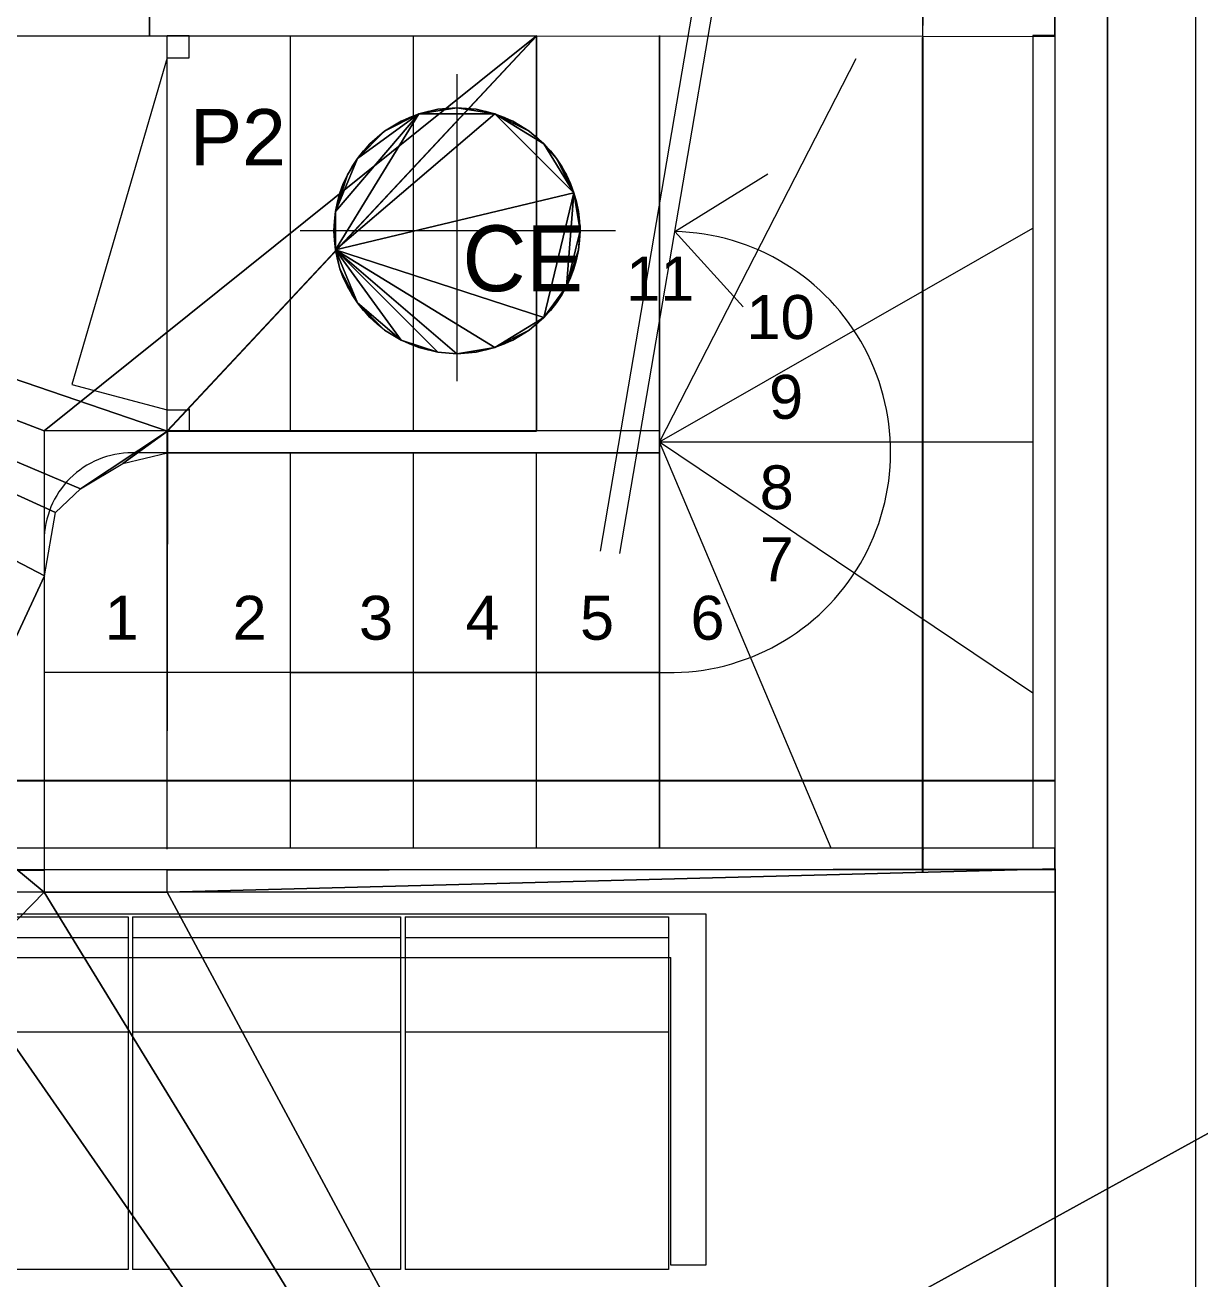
# Model space of a CAD drawing. Header units: metres. Extents: x -12536 to 12621, y -17191 to 9596.
# Drawn here: x -11162.7 to -10895.3, y -3039.9 to -2754.4 of the extents above; entities that cross this region are included whole.
import ezdxf
from ezdxf.enums import TextEntityAlignment as Align
from ezdxf.lldxf.tags import DXFTag

# ---------------------------------------------------------------- set-up
doc = ezdxf.new("R2010")
doc.units = ezdxf.units.M
doc.header["$MEASUREMENT"] = 0
doc.header["$PDMODE"] = 2
doc.header["$PDSIZE"] = 0.25
doc.layers.add('Calque commun', color=7, linetype='Continuous')
doc.layers.add('Textes', color=7, linetype='Continuous')
doc.styles.add('Arial', font='arial.ttf', dxfattribs={"height": 0.128})
doc.styles.add('Arial3', font='arial.ttf', dxfattribs={"height": 0.1})
doc.styles.add('Century Gothic Gras', font='', dxfattribs={"height": 0.15})
doc.styles.add('Century Gothic6', font='GOTHIC.TTF', dxfattribs={"height": 0.18})
doc.styles.get('Century Gothic Gras').set_extended_font_data('Century Gothic Gras')
tags = doc.linetypes.add('DASHDOT2', pattern=[0.5, 0.25, -0.125, 0, -0.125]).pattern_tags.tags
tags[10:11] = [DXFTag(74, 4), DXFTag(75, 0), DXFTag(340, '0'), DXFTag(46, 1.0), DXFTag(50, 0.0), DXFTag(44, 0.0), DXFTag(45, 0.0)]
tags[8:9] = [DXFTag(74, 4), DXFTag(75, 0), DXFTag(340, '0'), DXFTag(46, 1.0), DXFTag(50, 0.0), DXFTag(44, 0.0), DXFTag(45, 0.0)]
tags[6:7] = [DXFTag(74, 4), DXFTag(75, 0), DXFTag(340, '0'), DXFTag(46, 1.0), DXFTag(50, 0.0), DXFTag(44, 0.0), DXFTag(45, 0.0)]
tags[4:5] = [DXFTag(74, 4), DXFTag(75, 0), DXFTag(340, '0'), DXFTag(46, 1.0), DXFTag(50, 0.0), DXFTag(44, 0.0), DXFTag(45, 0.0)]
tags = doc.linetypes.add('DOT2', pattern=[0.125, 0, -0.125]).pattern_tags.tags
tags[6:7] = [DXFTag(74, 4), DXFTag(75, 0), DXFTag(340, '0'), DXFTag(46, 1.0), DXFTag(50, 0.0), DXFTag(44, 0.0), DXFTag(45, 0.0)]
tags[4:5] = [DXFTag(74, 4), DXFTag(75, 0), DXFTag(340, '0'), DXFTag(46, 1.0), DXFTag(50, 0.0), DXFTag(44, 0.0), DXFTag(45, 0.0)]
tags = doc.linetypes.add('HIDDEN', pattern=[0.375, 0.25, -0.125]).pattern_tags.tags
tags[6:7] = [DXFTag(74, 4), DXFTag(75, 0), DXFTag(340, '0'), DXFTag(46, 1.0), DXFTag(50, 0.0), DXFTag(44, 0.0), DXFTag(45, 0.0)]
tags[4:5] = [DXFTag(74, 4), DXFTag(75, 0), DXFTag(340, '0'), DXFTag(46, 1.0), DXFTag(50, 0.0), DXFTag(44, 0.0), DXFTag(45, 0.0)]
tags = doc.linetypes.add('HIDDEN2', pattern=[0.1875, 0.125, -0.0625]).pattern_tags.tags
tags[6:7] = [DXFTag(74, 4), DXFTag(75, 0), DXFTag(340, '0'), DXFTag(46, 1.0), DXFTag(50, 0.0), DXFTag(44, 0.0), DXFTag(45, 0.0)]
tags[4:5] = [DXFTag(74, 4), DXFTag(75, 0), DXFTag(340, '0'), DXFTag(46, 1.0), DXFTag(50, 0.0), DXFTag(44, 0.0), DXFTag(45, 0.0)]
tags = doc.linetypes.add('HIDDENX2', pattern=[0.75, 0.5, -0.25]).pattern_tags.tags
tags[6:7] = [DXFTag(74, 4), DXFTag(75, 0), DXFTag(340, '0'), DXFTag(46, 1.0), DXFTag(50, 0.0), DXFTag(44, 0.0), DXFTag(45, 0.0)]
tags[4:5] = [DXFTag(74, 4), DXFTag(75, 0), DXFTag(340, '0'), DXFTag(46, 1.0), DXFTag(50, 0.0), DXFTag(44, 0.0), DXFTag(45, 0.0)]
doc.dimstyles.new('DIM7', dxfattribs={"dimtxt": 0.18, "dimasz": 0.035, "dimexe": 0.05, "dimexo": 0, "dimgap": 0.05, "dimtad": 1, "dimzin": 1, "dimdsep": 46, "dimtxsty": 'Century Gothic6', "dimblk": 'ORIGIN', "dimcen": 0.09, "dimdle": 0.05, "dimadec": 0, "dimazin": 0, "dimtfac": 1, "dimtdec": 4, "dimtix": 1, "dimtofl": 0, "dimtmove": 0, "dimatfit": 3, "dimfxl": 0.05, "dimfxlon": 1, "dimfrac": 2, "dimtolj": 1, "dimtzin": 0, "dimarcsym": 2})

# ---------------------------------------------------------------- blocks, each defined once
blk = doc.blocks.new('Block25478')
at = {"layer": 'Calque commun', "color": 7, "linetype": 'Continuous', "lineweight": 20}
blk.add_line((-15.8388, -20.6153), (-15.8388, -29.6153), dxfattribs=at)
at = {"layer": 'Calque commun', "color": 7, "linetype": 'Continuous', "lineweight": 5}
for p, q in [((-16.0388, -20.8153), (-16.0388, -29.4153)), ((-16.1588, -20.9353), (-16.1588, -29.2952))]:
    blk.add_line(p, q, dxfattribs=at)
blk = doc.blocks.new('sofa3-2')
at = {"layer": 'Calque commun', "color": 8, "linetype": 'ByBlock', "lineweight": 5}
for p, q in [((0, 0), (0, -0.8)), ((2, 0), (0, 0)), ((2, 0), (2, 0)), ((2, 0), (2, 0)), ((2, 0), (2, 0)), ((2, 0), (2, 0)), ((2, -0.8), (2, 0)), ((0.685, -0.0067), (0.085, -0.0067)), ((0.085, -0.0067), (0.085, -0.1)), ((0.685, -0.0067), (0.685, -0.1)), ((1.305, -0.0067), (0.695, -0.0067)), ((0.695, -0.0067), (0.695, -0.1)), ((1.305, -0.0067), (1.305, -0.1)), ((1.915, -0.0067), (1.315, -0.0067)), ((1.315, -0.0067), (1.315, -0.1)), ((1.915, -0.0067), (1.915, -0.1)), ((0.685, -0.054), (0.085, -0.054)), ((1.305, -0.054), (0.695, -0.054)), ((1.915, -0.054), (1.315, -0.054)), ((0.08, -0.1), (0.08, -0.1)), ((0.08, -0.1), (0.08, -0.1)), ((0.08, -0.1), (0.08, -0.1)), ((0.08, -0.1), (0.08, -0.1)), ((0.085, -0.1), (0.08, -0.1)), ((0.08, -0.74), (0.08, -0.1)), ((0.685, -0.1), (0.085, -0.1)), ((0.085, -0.1), (0.085, -0.14)), ((0.085, -0.11), (0.085, -0.11)), ((0.085, -0.11), (0.085, -0.11)), ((0.695, -0.1), (0.685, -0.1)), ((0.685, -0.1), (0.685, -0.14)), ((0.685, -0.11), (0.685, -0.11)), ((0.685, -0.11), (0.685, -0.11)), ((1.305, -0.1), (0.695, -0.1)), ((0.695, -0.1), (0.695, -0.14)), ((0.695, -0.11), (0.695, -0.11)), ((0.695, -0.11), (0.695, -0.11)), ((1.315, -0.1), (1.305, -0.1)), ((1.305, -0.1), (1.305, -0.14)), ((1.305, -0.11), (1.305, -0.11)), ((1.305, -0.11), (1.305, -0.11)), ((1.915, -0.1), (1.315, -0.1)), ((1.315, -0.1), (1.315, -0.14)), ((1.315, -0.11), (1.315, -0.11)), ((1.315, -0.11), (1.315, -0.11)), ((1.92, -0.1), (1.915, -0.1)), ((1.915, -0.1), (1.915, -0.14)), ((1.915, -0.11), (1.915, -0.11)), ((1.915, -0.11), (1.915, -0.11)), ((1.92, -0.1), (1.92, -0.1)), ((1.92, -0.1), (1.92, -0.1)), ((1.92, -0.1), (1.92, -0.1)), ((1.92, -0.1), (1.92, -0.1)), ((1.92, -0.1), (1.92, -0.74)), ((0.085, -0.14), (0.085, -0.81)), ((0.685, -0.14), (0.685, -0.81)), ((0.695, -0.14), (0.695, -0.81)), ((1.305, -0.14), (1.305, -0.81)), ((1.315, -0.14), (1.315, -0.81)), ((1.915, -0.14), (1.915, -0.81)), ((0.085, -0.27), (0.685, -0.27)), ((0.695, -0.27), (1.305, -0.27)), ((1.315, -0.27), (1.915, -0.27)), ((0.08, -0.76), (0.08, -0.74)), ((1.92, -0.74), (1.92, -0.76)), ((0.08, -0.8), (0.08, -0.76)), ((1.92, -0.76), (1.92, -0.8)), ((0, -0.8), (0, -0.8)), ((0, -0.8), (0, -0.8)), ((0, -0.8), (0.08, -0.8)), ((0.08, -0.8), (0.08, -0.8)), ((0.08, -0.8), (0.08, -0.8)), ((0.085, -0.81), (0.085, -0.81)), ((0.085, -0.81), (0.085, -0.81)), ((0.085, -0.81), (0.685, -0.81)), ((0.685, -0.81), (0.685, -0.81)), ((0.685, -0.81), (0.685, -0.81)), ((0.695, -0.81), (0.695, -0.81)), ((0.695, -0.81), (0.695, -0.81)), ((0.695, -0.81), (1.305, -0.81)), ((1.305, -0.81), (1.305, -0.81)), ((1.305, -0.81), (1.305, -0.81)), ((1.315, -0.81), (1.315, -0.81)), ((1.315, -0.81), (1.315, -0.81)), ((1.315, -0.81), (1.915, -0.81)), ((1.915, -0.81), (1.915, -0.81)), ((1.915, -0.81), (1.915, -0.81)), ((1.92, -0.8), (1.92, -0.8)), ((1.92, -0.8), (1.92, -0.8)), ((1.92, -0.8), (2, -0.8))]:
    blk.add_line(p, q, dxfattribs=at)
blk = doc.blocks.new('_ORIGIN')
at = {"color": 0, "linetype": 'ByBlock', "lineweight": -2}
blk.add_line((0, 0), (-1, 0), dxfattribs=at)
blk.add_circle((0, 0), 0.5, dxfattribs=at)
blk = doc.blocks.new('*D1303')
at = {"layer": 'Calque commun', "color": 0, "linetype": 'ByBlock', "lineweight": -2, "transparency": 16777216}
for p, q in [((-11286.53, -2751.81), (-11286.63, -2751.81)), ((-11286.58, -2751.81), (-11286.58, -2751.84)), ((-11286.58, -2756.77), (-11286.58, -2751.84)), ((-11286.53, -2756.81), (-11286.63, -2756.81))]:
    blk.add_line(p, q, dxfattribs=at)
at = {"layer": 'Calque commun', "color": 0, "linetype": 'Continuous', "lineweight": -2, "transparency": 16777216}
blk.add_line((-11286.58, -2751.77), (-11286.58, -2751.74), dxfattribs=at)
at = {"layer": 'Defpoints', "color": 0, "linetype": 'Continuous', "transparency": 16777216}
for p in [(-11286.58, -2751.81), (-11136.31, -2751.81), (-11136.31, -2756.81)]:
    blk.add_point(p, dxfattribs=at)
at = {"layer": 'Calque commun', "color": 0, "linetype": 'Continuous', "lineweight": -2, "transparency": 16777216, "xscale": 0.03500000014901161, "yscale": 0.03500000014901161, "zscale": 0.03500000014901161, "rotation": 270}
for p in [(-11286.58, -2751.81), (-11286.58, -2756.81)]:
    blk.add_blockref('_ORIGIN', p, dxfattribs=at)
at = {"layer": 'Calque commun', "color": 0, "linetype": 'Continuous', "lineweight": 5, "transparency": 16777216, "insert": (-11286.63, -2754.31), "char_height": 0.18, "attachment_point": 8, "rotation": 90, "line_spacing_factor": 0.773441, "style": 'Century Gothic6'}
blk.add_mtext('\\A1;5.00', dxfattribs=at)
blk = doc.blocks.new('*D1666')
at = {"layer": 'Calque commun', "color": 0, "linetype": 'ByBlock', "lineweight": -2, "transparency": 16777216}
for p, q in [((-10958.33, -2942.02), (-10958.43, -2942.02)), ((-10958.38, -2942.02), (-10958.38, -2942.06)), ((-10958.38, -2946.99), (-10958.38, -2942.06)), ((-10958.33, -2947.02), (-10958.43, -2947.02))]:
    blk.add_line(p, q, dxfattribs=at)
at = {"layer": 'Calque commun', "color": 0, "linetype": 'Continuous', "lineweight": -2, "transparency": 16777216}
blk.add_line((-10958.38, -2941.99), (-10958.38, -2941.95), dxfattribs=at)
at = {"layer": 'Defpoints', "color": 0, "linetype": 'Continuous', "transparency": 16777216}
for p in [(-10958.38, -2942.02), (-10928.32, -2942.02), (-10928.32, -2947.02)]:
    blk.add_point(p, dxfattribs=at)
at = {"layer": 'Calque commun', "color": 0, "linetype": 'Continuous', "lineweight": -2, "transparency": 16777216, "xscale": 0.03500000014901161, "yscale": 0.03500000014901161, "zscale": 0.03500000014901161, "rotation": 270}
for p in [(-10958.38, -2942.02), (-10958.38, -2947.02)]:
    blk.add_blockref('_ORIGIN', p, dxfattribs=at)
at = {"layer": 'Calque commun', "color": 0, "linetype": 'Continuous', "lineweight": 5, "transparency": 16777216, "insert": (-10958.43, -2944.52), "char_height": 0.18, "attachment_point": 8, "rotation": 90, "line_spacing_factor": 0.773441, "style": 'Century Gothic6'}
blk.add_mtext('\\A1;5.00', dxfattribs=at)
blk = doc.blocks.new('*D1667')
at = {"layer": 'Calque commun', "color": 0, "linetype": 'ByBlock', "lineweight": -2, "transparency": 16777216}
for p, q in [((-10958.33, -2757.28), (-10958.43, -2757.28)), ((-10958.38, -2757.28), (-10958.38, -2757.31)), ((-10958.38, -2941.99), (-10958.38, -2757.31)), ((-10958.33, -2942.02), (-10958.43, -2942.02))]:
    blk.add_line(p, q, dxfattribs=at)
at = {"layer": 'Calque commun', "color": 0, "linetype": 'Continuous', "lineweight": -2, "transparency": 16777216}
blk.add_line((-10958.38, -2757.24), (-10958.38, -2757.21), dxfattribs=at)
at = {"layer": 'Defpoints', "color": 0, "linetype": 'Continuous', "transparency": 16777216}
for p in [(-10958.38, -2757.28), (-10928.33, -2757.28), (-10928.32, -2942.02)]:
    blk.add_point(p, dxfattribs=at)
at = {"layer": 'Calque commun', "color": 0, "linetype": 'Continuous', "lineweight": -2, "transparency": 16777216, "xscale": 0.03500000014901161, "yscale": 0.03500000014901161, "zscale": 0.03500000014901161, "rotation": 270}
for p in [(-10958.38, -2757.28), (-10958.38, -2942.02)]:
    blk.add_blockref('_ORIGIN', p, dxfattribs=at)
at = {"layer": 'Calque commun', "color": 0, "linetype": 'Continuous', "lineweight": 5, "transparency": 16777216, "insert": (-10958.43, -2849.65), "char_height": 0.18, "attachment_point": 8, "rotation": 90, "line_spacing_factor": 0.773441, "style": 'Century Gothic6'}
blk.add_mtext('\\A1;184.74', dxfattribs=at)
blk = doc.blocks.new('*D1697')
at = {"layer": 'Calque commun', "color": 0, "linetype": 'ByBlock', "lineweight": -2, "transparency": 16777216}
for p, q in [((-11018.32, -2926.45), (-11018.32, -2926.35)), ((-11018.28, -2926.4), (-10928.35, -2926.4)), ((-10928.32, -2926.4), (-10928.35, -2926.4)), ((-10928.32, -2926.45), (-10928.32, -2926.35))]:
    blk.add_line(p, q, dxfattribs=at)
at = {"layer": 'Calque commun', "color": 0, "linetype": 'Continuous', "lineweight": -2, "transparency": 16777216}
blk.add_line((-10928.28, -2926.4), (-10928.25, -2926.4), dxfattribs=at)
at = {"layer": 'Defpoints', "color": 0, "linetype": 'Continuous', "transparency": 16777216}
for p in [(-10928.32, -2926.4), (-11018.32, -2946.76), (-10928.32, -2946.76)]:
    blk.add_point(p, dxfattribs=at)
at = {"layer": 'Calque commun', "color": 0, "linetype": 'Continuous', "lineweight": -2, "transparency": 16777216, "xscale": 0.03500000014901161, "yscale": 0.03500000014901161, "zscale": 0.03500000014901161, "rotation": 180}
for p in [(-11018.32, -2926.4), (-10928.32, -2926.4)]:
    blk.add_blockref('_ORIGIN', p, dxfattribs=at)
at = {"layer": 'Calque commun', "color": 0, "linetype": 'Continuous', "lineweight": 5, "transparency": 16777216, "insert": (-10973.32, -2926.35), "char_height": 0.18, "attachment_point": 8, "line_spacing_factor": 0.773441, "style": 'Century Gothic6'}
blk.add_mtext('\\A1;90.00', dxfattribs=at)
blk = doc.blocks.new('*D1698')
at = {"layer": 'Calque commun', "color": 0, "linetype": 'ByBlock', "lineweight": -2, "transparency": 16777216}
for p, q in [((-11046.32, -2926.45), (-11046.32, -2926.35)), ((-11046.28, -2926.4), (-11018.35, -2926.4)), ((-11018.32, -2926.4), (-11018.35, -2926.4)), ((-11018.32, -2926.45), (-11018.32, -2926.35))]:
    blk.add_line(p, q, dxfattribs=at)
at = {"layer": 'Calque commun', "color": 0, "linetype": 'Continuous', "lineweight": -2, "transparency": 16777216}
blk.add_line((-11018.28, -2926.4), (-11018.25, -2926.4), dxfattribs=at)
at = {"layer": 'Defpoints', "color": 0, "linetype": 'Continuous', "transparency": 16777216}
for p in [(-11018.32, -2926.4), (-11046.32, -2946.76), (-11018.32, -2946.76)]:
    blk.add_point(p, dxfattribs=at)
at = {"layer": 'Calque commun', "color": 0, "linetype": 'Continuous', "lineweight": -2, "transparency": 16777216, "xscale": 0.03500000014901161, "yscale": 0.03500000014901161, "zscale": 0.03500000014901161, "rotation": 180}
for p in [(-11046.32, -2926.4), (-11018.32, -2926.4)]:
    blk.add_blockref('_ORIGIN', p, dxfattribs=at)
at = {"layer": 'Calque commun', "color": 0, "linetype": 'Continuous', "lineweight": 5, "transparency": 16777216, "insert": (-11032.32, -2926.35), "char_height": 0.18, "attachment_point": 8, "line_spacing_factor": 0.773441, "style": 'Century Gothic6'}
blk.add_mtext('\\A1;28.00', dxfattribs=at)
blk = doc.blocks.new('*D1699')
at = {"layer": 'Calque commun', "color": 0, "linetype": 'ByBlock', "lineweight": -2, "transparency": 16777216}
for p, q in [((-11074.32, -2926.45), (-11074.32, -2926.35)), ((-11074.28, -2926.4), (-11046.35, -2926.4)), ((-11046.32, -2926.4), (-11046.35, -2926.4)), ((-11046.32, -2926.45), (-11046.32, -2926.35))]:
    blk.add_line(p, q, dxfattribs=at)
at = {"layer": 'Calque commun', "color": 0, "linetype": 'Continuous', "lineweight": -2, "transparency": 16777216}
blk.add_line((-11046.28, -2926.4), (-11046.25, -2926.4), dxfattribs=at)
at = {"layer": 'Defpoints', "color": 0, "linetype": 'Continuous', "transparency": 16777216}
for p in [(-11046.32, -2926.4), (-11074.32, -2946.76), (-11046.32, -2946.76)]:
    blk.add_point(p, dxfattribs=at)
at = {"layer": 'Calque commun', "color": 0, "linetype": 'Continuous', "lineweight": -2, "transparency": 16777216, "xscale": 0.03500000014901161, "yscale": 0.03500000014901161, "zscale": 0.03500000014901161, "rotation": 180}
for p in [(-11074.32, -2926.4), (-11046.32, -2926.4)]:
    blk.add_blockref('_ORIGIN', p, dxfattribs=at)
at = {"layer": 'Calque commun', "color": 0, "linetype": 'Continuous', "lineweight": 5, "transparency": 16777216, "insert": (-11060.32, -2926.35), "char_height": 0.18, "attachment_point": 8, "line_spacing_factor": 0.773441, "style": 'Century Gothic6'}
blk.add_mtext('\\A1;28.00', dxfattribs=at)
blk = doc.blocks.new('*D1700')
at = {"layer": 'Calque commun', "color": 0, "linetype": 'ByBlock', "lineweight": -2, "transparency": 16777216}
for p, q in [((-11102.32, -2926.45), (-11102.32, -2926.35)), ((-11102.28, -2926.4), (-11074.35, -2926.4)), ((-11074.32, -2926.4), (-11074.35, -2926.4)), ((-11074.32, -2926.45), (-11074.32, -2926.35))]:
    blk.add_line(p, q, dxfattribs=at)
at = {"layer": 'Calque commun', "color": 0, "linetype": 'Continuous', "lineweight": -2, "transparency": 16777216}
blk.add_line((-11074.28, -2926.4), (-11074.25, -2926.4), dxfattribs=at)
at = {"layer": 'Defpoints', "color": 0, "linetype": 'Continuous', "transparency": 16777216}
for p in [(-11074.32, -2926.4), (-11102.32, -2946.76), (-11074.32, -2946.76)]:
    blk.add_point(p, dxfattribs=at)
at = {"layer": 'Calque commun', "color": 0, "linetype": 'Continuous', "lineweight": -2, "transparency": 16777216, "xscale": 0.03500000014901161, "yscale": 0.03500000014901161, "zscale": 0.03500000014901161, "rotation": 180}
for p in [(-11102.32, -2926.4), (-11074.32, -2926.4)]:
    blk.add_blockref('_ORIGIN', p, dxfattribs=at)
at = {"layer": 'Calque commun', "color": 0, "linetype": 'Continuous', "lineweight": 5, "transparency": 16777216, "insert": (-11088.32, -2926.35), "char_height": 0.18, "attachment_point": 8, "line_spacing_factor": 0.773441, "style": 'Century Gothic6'}
blk.add_mtext('\\A1;28.00', dxfattribs=at)
blk = doc.blocks.new('*D1701')
at = {"layer": 'Calque commun', "color": 0, "linetype": 'ByBlock', "lineweight": -2, "transparency": 16777216}
for p, q in [((-11524.31, -2926.35), (-11524.31, -2926.45)), ((-11524.28, -2926.4), (-11158.35, -2926.4)), ((-11158.31, -2926.4), (-11158.35, -2926.4)), ((-11158.31, -2926.45), (-11158.31, -2926.35))]:
    blk.add_line(p, q, dxfattribs=at)
at = {"layer": 'Calque commun', "color": 0, "linetype": 'Continuous', "lineweight": -2, "transparency": 16777216}
blk.add_line((-11158.28, -2926.4), (-11158.24, -2926.4), dxfattribs=at)
at = {"layer": 'Defpoints', "color": 0, "linetype": 'Continuous', "transparency": 16777216}
for p in [(-11524.31, -2618.3), (-11158.31, -2926.4), (-11158.31, -2946.76)]:
    blk.add_point(p, dxfattribs=at)
at = {"layer": 'Calque commun', "color": 0, "linetype": 'Continuous', "lineweight": -2, "transparency": 16777216, "xscale": 0.03500000014901161, "yscale": 0.03500000014901161, "zscale": 0.03500000014901161, "rotation": 180}
for p in [(-11524.31, -2926.4), (-11158.31, -2926.4)]:
    blk.add_blockref('_ORIGIN', p, dxfattribs=at)
at = {"layer": 'Calque commun', "color": 0, "linetype": 'Continuous', "lineweight": 5, "transparency": 16777216, "insert": (-11341.31, -2926.35), "char_height": 0.18, "attachment_point": 8, "line_spacing_factor": 0.773441, "style": 'Century Gothic6'}
blk.add_mtext('\\A1;366.00', dxfattribs=at)
blk = doc.blocks.new('*D1702')
at = {"layer": 'Calque commun', "color": 0, "linetype": 'ByBlock', "lineweight": -2, "transparency": 16777216}
for p, q in [((-11130.31, -2926.41), (-11130.31, -2926.35)), ((-11130.28, -2926.4), (-11102.35, -2926.4)), ((-11102.32, -2926.4), (-11102.35, -2926.4)), ((-11102.32, -2926.4), (-11102.32, -2926.35))]:
    blk.add_line(p, q, dxfattribs=at)
at = {"layer": 'Calque commun', "color": 0, "linetype": 'Continuous', "lineweight": -2, "transparency": 16777216}
blk.add_line((-11102.28, -2926.4), (-11102.25, -2926.4), dxfattribs=at)
at = {"layer": 'Defpoints', "color": 0, "linetype": 'Continuous', "transparency": 16777216}
for p in [(-11130.31, -2926.41), (-11102.32, -2926.4), (-11102.32, -2926.4)]:
    blk.add_point(p, dxfattribs=at)
at = {"layer": 'Calque commun', "color": 0, "linetype": 'Continuous', "lineweight": -2, "transparency": 16777216, "xscale": 0.03500000014901161, "yscale": 0.03500000014901161, "zscale": 0.03500000014901161, "rotation": 180}
for p in [(-11130.31, -2926.4), (-11102.32, -2926.4)]:
    blk.add_blockref('_ORIGIN', p, dxfattribs=at)
at = {"layer": 'Calque commun', "color": 0, "linetype": 'Continuous', "lineweight": 5, "transparency": 16777216, "insert": (-11116.31, -2926.35), "char_height": 0.18, "attachment_point": 8, "line_spacing_factor": 0.773441, "style": 'Century Gothic6'}
blk.add_mtext('\\A1;28.00', dxfattribs=at)
blk = doc.blocks.new('*D1703')
at = {"layer": 'Calque commun', "color": 0, "linetype": 'ByBlock', "lineweight": -2, "transparency": 16777216}
for p, q in [((-11158.31, -2926.41), (-11158.31, -2926.35)), ((-11158.28, -2926.4), (-11130.35, -2926.4)), ((-11130.31, -2926.4), (-11130.35, -2926.4)), ((-11130.31, -2926.41), (-11130.31, -2926.35))]:
    blk.add_line(p, q, dxfattribs=at)
at = {"layer": 'Calque commun', "color": 0, "linetype": 'Continuous', "lineweight": -2, "transparency": 16777216}
blk.add_line((-11130.28, -2926.4), (-11130.24, -2926.4), dxfattribs=at)
at = {"layer": 'Defpoints', "color": 0, "linetype": 'Continuous', "transparency": 16777216}
for p in [(-11158.31, -2926.41), (-11130.31, -2926.4), (-11130.31, -2926.41)]:
    blk.add_point(p, dxfattribs=at)
at = {"layer": 'Calque commun', "color": 0, "linetype": 'Continuous', "lineweight": -2, "transparency": 16777216, "xscale": 0.03500000014901161, "yscale": 0.03500000014901161, "zscale": 0.03500000014901161, "rotation": 180}
for p in [(-11158.31, -2926.4), (-11130.31, -2926.4)]:
    blk.add_blockref('_ORIGIN', p, dxfattribs=at)
at = {"layer": 'Calque commun', "color": 0, "linetype": 'Continuous', "lineweight": 5, "transparency": 16777216, "insert": (-11144.31, -2926.35), "char_height": 0.18, "attachment_point": 8, "line_spacing_factor": 0.773441, "style": 'Century Gothic6'}
blk.add_mtext('\\A1;28.00', dxfattribs=at)
blk = doc.blocks.new('ce2')
at = {"layer": 'Calque commun', "color": 6, "linetype": 'Continuous', "lineweight": 5}
for p, q in [((0.0007, 0.3427), (0.0007, -0.3562)), ((-0.3566, -0.0007), (0.3605, -0.0007))]:
    blk.add_line(p, q, dxfattribs=at)
at = {"layer": 'Calque commun', "color": 6, "linetype": 'ByBlock', "lineweight": -2, "style": 'Century Gothic Gras'}
blk.add_text('CE', height=0.15, rotation=359.9993, dxfattribs=at).set_placement((0.0123, -0.0123))
at = {"layer": 'Calque commun', "color": 6, "linetype": 'Continuous', "lineweight": 5}
mesh = blk.add_polyface(dxfattribs=at)
corners = [(-0.0865, -0.2663), (-0.2766, 0.0438), (-0.2766, -0.0438), (0, -0.28), (0.0865, -0.2663), (0.2663, -0.0865), (0.2723, -0.0654), (0.2766, -0.0438), (0.28, 0), (0.2791, 0.022), (0.2766, 0.0438), (0.198, -0.198), (0.2265, -0.1646), (0.2663, 0.0865), (0.2723, 0.0654), (0.0438, -0.2766), (0.0654, -0.2723), (-0.2265, -0.1646), (-0.0438, 0.2766), (0, 0.28), (0.198, 0.198), (0.1818, 0.2129), (0.1646, 0.2265), (0.0865, 0.2663), (-0.2587, 0.1072), (-0.2663, 0.0865), (-0.2265, 0.1646), (-0.0654, -0.2723), (-0.0438, -0.2766), (-0.1646, 0.2265), (-0.1818, 0.2129), (-0.1646, -0.2265), (-0.1463, -0.2387), (-0.1271, -0.2495), (0.1646, -0.2265), (-0.0654, 0.2723), (-0.0865, 0.2663), (0.2265, 0.1646), (0.2129, 0.1818), (-0.022, -0.2791), (-0.2495, 0.1271), (0.1271, 0.2495), (0.1463, 0.2387), (-0.2129, -0.1818), (-0.198, -0.198), (-0.2495, -0.1271), (-0.2387, -0.1463), (0.0438, 0.2766), (0.022, 0.2791), (0.1271, -0.2495), (0.1072, -0.2587), (0.2387, -0.1463), (0.2495, -0.1271), (-0.1271, 0.2495), (0.2495, 0.1271), (-0.2663, -0.0865), (-0.2387, 0.1463), (-0.198, 0.198), (-0.2723, -0.0654), (0.2387, 0.1463), (-0.1818, -0.2129), (-0.28, 0), (-0.1072, 0.2587), (-0.2791, -0.022), (0.2791, -0.022), (0.1818, -0.2129), (-0.1463, 0.2387), (-0.2587, -0.1072), (-0.2129, 0.1818), (-0.1072, -0.2587), (0.2587, -0.1072), (0.2129, -0.1818), (-0.2723, 0.0654), (0.0654, 0.2723), (-0.2791, 0.022), (-0.022, 0.2791), (0.2587, 0.1072), (0.1463, -0.2387), (0.022, -0.2791), (0.1072, 0.2587)]
mesh.append_faces([[corners[k] for k in face] for face in [(13, 10, 14), (41, 22, 42), (17, 45, 46), (49, 4, 50), (40, 26, 56), (37, 54, 59), (31, 44, 60), (8, 7, 64), (11, 34, 65), (29, 53, 66), (0, 33, 69), (5, 52, 70), (47, 23, 73), (61, 1, 74), (18, 19, 75), (15, 3, 78)]], dxfattribs={"vtx0": -1, "color": 6})
mesh.append_faces([[corners[k] for k in face] for face in [(0, 1, 2), (0, 3, 4), (5, 11, 12), (17, 0, 2), (18, 1, 19), (23, 1, 20), (22, 23, 20), (0, 4, 1), (11, 4, 34), (19, 1, 23), (31, 0, 17), (5, 4, 11), (18, 36, 53), (15, 4, 3), (5, 8, 54), (55, 45, 2), (61, 2, 1), (8, 10, 54), (13, 54, 10), (0, 28, 3), (41, 23, 22), (5, 7, 8), (17, 2, 45), (31, 33, 0), (25, 1, 26), (47, 19, 23), (29, 26, 53), (5, 1, 4), (26, 1, 53), (5, 54, 20), (5, 12, 52), (5, 20, 1), (49, 34, 4), (31, 17, 44), (18, 53, 1), (37, 20, 54)]], dxfattribs={"vtx0": -1, "vtx1": -1, "vtx2": -1, "color": 6})
mesh.append_faces([[corners[k] for k in face] for face in [(24, 25, 26), (29, 30, 26), (40, 24, 26), (30, 57, 26)]], dxfattribs={"vtx1": -1, "vtx2": -1, "color": 6})
mesh.append_faces([[corners[k] for k in face] for face in [(5, 6, 7), (8, 9, 10), (15, 16, 4), (20, 21, 22), (0, 27, 28), (31, 32, 33), (18, 35, 36), (37, 38, 20), (28, 39, 3), (17, 43, 44), (47, 48, 19), (12, 51, 52), (2, 58, 55), (36, 62, 53), (61, 63, 2), (55, 67, 45), (57, 68, 26), (11, 71, 12), (25, 72, 1), (13, 76, 54), (49, 77, 34), (41, 79, 23)]], dxfattribs={"vtx2": -1, "color": 6})

msp = doc.modelspace()

# ---------------------------------------------------------------- linework, layer by layer
at = {"layer": 'Calque commun', "color": 12, "linetype": 'Continuous', "lineweight": 20}
msp.add_line((-10916.314, -3339.831), (-10916.314, -2611.461), dxfattribs=at)
at = {"layer": 'Calque commun', "color": 16, "linetype": 'Continuous', "lineweight": 20}
for p, q in [((-10958.313, -2757), (-10958.313, -2661.805)), ((-10928.326, -2757.066), (-10928.304, -2747.066)), ((-10928.326, -2757.066), (-10958.313, -2757))]:
    msp.add_line(p, q, dxfattribs=at)
at = {"layer": 'Calque commun', "color": 7, "linetype": 'DASHDOT2', "lineweight": 5}
for p, q in [((-11031.727, -2874.133), (-11008.752, -2739.485)), ((-11027.331, -2874.684), (-11004.356, -2740.036))]:
    msp.add_line(p, q, dxfattribs=at)
at = {"layer": 'Calque commun', "color": 15, "linetype": 'Continuous', "lineweight": 20}
for p, q in [((-11134.315, -2756.807), (-11134.315, -2751.807)), ((-11134.315, -2756.807), (-11134.31, -2751.807)), ((-10958.313, -2757), (-10958.308, -2752)), ((-10958.313, -2757), (-11134.315, -2756.807)), ((-11018.316, -2846.759), (-11130.314, -2846.759)), ((-11130.314, -2851.759), (-11130.314, -2846.759)), ((-11018.316, -2851.759), (-11018.316, -2846.759)), ((-11018.316, -2851.759), (-11130.314, -2851.759))]:
    msp.add_line(p, q, dxfattribs=at)
at = {"layer": 'Calque commun', "color": 7, "linetype": 'HIDDEN', "lineweight": 5}
msp.add_line((-11134.315, -2751.807), (-11134.315, -2756.807), dxfattribs=at)
at = {"layer": 'Calque commun', "color": 7, "linetype": 'Continuous', "lineweight": 5}
for p, q in [((-11130.313, -2942.02), (-11130.316, -2757.019)), ((-11130.312, -2941.76), (-11130.315, -2756.76)), ((-11125.315, -2756.807), (-11130.315, -2756.807)), ((-11125.315, -2761.807), (-11125.315, -2756.807)), ((-10933.326, -2756.76), (-10933.326, -2941.761)), ((-10928.326, -2756.76), (-10933.326, -2756.76)), ((-10928.326, -2756.76), (-10928.326, -2941.761)), ((-11130.315, -2761.807), (-11152.046, -2836.235)), ((-11130.315, -2761.807), (-11125.315, -2761.807)), ((-10973.569, -2762.019), (-11018.316, -2849.259)), ((-11014.824, -2801.392), (-10993.635, -2788.278)), ((-11018.316, -2849.259), (-10933.326, -2800.584)), ((-11014.824, -2801.392), (-10999.226, -2818.558)), ((-10999.226, -2818.558), (-11014.824, -2801.392)), ((-11152.046, -2836.235), (-11130.314, -2841.959)), ((-11130.314, -2841.959), (-11125.313, -2841.959)), ((-11125.313, -2841.759), (-11125.313, -2846.759)), ((-11018.316, -2846.759), (-11130.315, -2846.759)), ((-11130.315, -2846.759), (-11130.315, -2851.759)), ((-11018.316, -2851.759), (-11018.316, -2846.759)), ((-10979.176, -2941.76), (-11018.316, -2849.259)), ((-11018.316, -2849.259), (-10933.326, -2906.435)), ((-11018.316, -2849.259), (-10933.326, -2849.259)), ((-11130.314, -2851.759), (-11138.313, -2851.759)), ((-11130.315, -2851.759), (-11018.316, -2851.759)), ((-11130.314, -2851.759), (-11018.316, -2851.759)), ((-11102.315, -2851.759), (-11102.315, -2941.76)), ((-11074.316, -2851.759), (-11074.316, -2941.76)), ((-11046.316, -2851.759), (-11046.316, -2941.76)), ((-11018.316, -2941.76), (-11018.316, -2851.759)), ((-11018.316, -2851.759), (-11018.316, -2941.76)), ((-11158.313, -2871.759), (-11158.313, -2941.761)), ((-11130.313, -2898.01), (-11130.313, -2915.091)), ((-11102.315, -2901.76), (-11158.313, -2901.76)), ((-11102.315, -2901.759), (-11018.316, -2901.759)), ((-11130.313, -2915.091), (-11130.313, -2906.551)), ((-10928.316, -2941.761), (-11189.469, -2941.761)), ((-10928.326, -2941.761), (-10933.326, -2941.761)), ((-10928.316, -2946.761), (-10928.316, -2941.761)), ((-10928.316, -2946.761), (-11189.469, -2946.761))]:
    msp.add_line(p, q, dxfattribs=at)
at = {"layer": 'Calque commun', "color": 7, "linetype": 'HIDDEN2', "lineweight": 5}
for p, q in [((-11130.315, -2756.807), (-11097.314, -2756.807)), ((-11102.315, -2756.76), (-11102.315, -2846.759)), ((-11074.316, -2756.76), (-11074.316, -2846.759)), ((-11046.316, -2756.76), (-11046.316, -2846.759)), ((-11018.316, -2851.759), (-11018.316, -2756.76)), ((-11018.316, -2756.76), (-11018.316, -2851.759)), ((-11018.316, -2756.76), (-11018.316, -2846.759)), ((-11018.316, -2851.759), (-11018.316, -2941.76))]:
    msp.add_line(p, q, dxfattribs=at)
at = {"layer": 'Calque commun', "color": 7, "linetype": 'HIDDENX2', "lineweight": 5}
msp.add_line((-11018.316, -2901.761), (-11102.315, -2901.759), dxfattribs=at)
at = {"layer": 'Calque commun', "color": 7, "linetype": 'Continuous', "lineweight": 5, "flags": 128}
for points in [[(-11018.315, -2901.759, 1.0133721), (-11014.81, -2801.392)], [(-11138.313, -2851.759, 0.4142192), (-11158.313, -2871.759)]]:
    msp.add_lwpolyline(points, format="xyb", dxfattribs=at)

# ---------------------------------------------------------------- block references
at = {"layer": 'Calque commun', "color": 0, "linetype": 'ByBlock', "lineweight": -2, "xscale": 100, "yscale": 100, "zscale": 100}
msp.add_blockref('Block25478', (-9312.433, -398.28), dxfattribs=at)
at = {"layer": 'Calque commun', "color": 0, "linetype": 'ByBlock', "lineweight": -2, "extrusion": (0, 0, -1), "xscale": 100, "yscale": 100, "zscale": 100, "rotation": 180}
msp.add_blockref('ce2', (11064.371, -2801.192), dxfattribs=at)
at = {"layer": 'Calque commun', "color": 0, "linetype": 'DOT2', "lineweight": -2, "extrusion": (0, 0, -1), "xscale": -100, "yscale": -100, "zscale": -100, "rotation": 180}
msp.add_blockref('sofa3-2', (11007.701, -2956.724), dxfattribs=at)

# ---------------------------------------------------------------- texts
at = {"layer": 'Calque commun', "color": 5, "linetype": 'ByBlock', "lineweight": -2, "style": 'Arial3'}
msp.add_text('11', height=10, dxfattribs=at).set_placement((-11010.336, -2817.117), align=Align.RIGHT)
for s, p in [('10', (-10998.505, -2825.848)), ('9', (-10993.354, -2844.028)), ('8', (-10995.479, -2864.622)), ('7', (-10995.475, -2880.995)), ('1', (-11144.554, -2894.327)), ('2', (-11115.465, -2894.327)), ('3', (-11086.68, -2894.327)), ('4', (-11062.439, -2894.327)), ('5', (-11036.381, -2894.327)), ('6', (-11011.232, -2894.327))]:
    msp.add_text(s, height=10, dxfattribs=at).set_placement(p)
at = {"layer": 'Textes', "color": 5, "linetype": 'ByBlock', "lineweight": -2, "style": 'Arial'}
msp.add_text('P2', height=12.8, dxfattribs=at).set_placement((-11125.188, -2786.306))

# ---------------------------------------------------------------- dimensions: what is measured, and where the dimension line sits
at = {"layer": 'Calque commun', "color": 5, "linetype": 'Continuous', "lineweight": 5}
for base, p1, p2, picture, middle in [((-11158.313, -2926.404), (-11524.312, -2618.297), (-11158.313, -2946.761), '*D1701', (-11341.313, -2926.26)), ((-11102.315, -2926.404), (-11130.313, -2926.405), (-11102.315, -2926.404), '*D1702', (-11116.314, -2926.26))]:
    dim = msp.add_linear_dim(base=base, p1=p1, p2=p2, dimstyle='DIM7', dxfattribs=at)
    dim.commit()
    dim.dimension.update_dxf_attribs({"geometry": picture, "text_midpoint": middle})
for base, p1, p2, picture, middle in [((-11286.576, -2751.807), (-11136.311, -2756.807), (-11136.309, -2751.807), '*D1303', (-11286.72, -2754.307)), ((-10958.377, -2757.279), (-10928.317, -2942.02), (-10928.327, -2757.279), '*D1667', (-10958.521, -2849.649)), ((-10958.377, -2942.02), (-10928.317, -2947.02), (-10928.317, -2942.02), '*D1666', (-10958.521, -2944.52))]:
    dim = msp.add_linear_dim(base=base, p1=p1, p2=p2, angle=90, dimstyle='DIM7', dxfattribs=at)
    dim.commit()
    dim.dimension.update_dxf_attribs({"geometry": picture, "text_midpoint": middle})
for p1, p2, distance, picture, middle in [((-11158.313, -2926.405), (-11130.313, -2926.405), 0.001, '*D1703', (-11144.313, -2926.26)), ((-11102.315, -2946.761), (-11074.316, -2946.761), 20.356, '*D1700', (-11088.315, -2926.26)), ((-11074.316, -2946.761), (-11046.316, -2946.761), 20.356, '*D1699', (-11060.316, -2926.26)), ((-11046.316, -2946.761), (-11018.316, -2946.761), 20.356, '*D1698', (-11032.316, -2926.26)), ((-11018.316, -2946.761), (-10928.316, -2946.761), 20.356, '*D1697', (-10973.316, -2926.26))]:
    dim = msp.add_aligned_dim(p1=p1, p2=p2, distance=distance, dimstyle='DIM7', dxfattribs=at)
    dim.commit()
    dim.dimension.update_dxf_attribs({"geometry": picture, "text_midpoint": middle})

# ---------------------------------------------------------------- meshes
at = {"layer": 'Calque commun', "color": 7, "linetype": 'Continuous', "lineweight": 5}
mesh = msp.add_polyface(dxfattribs=at)
corners = [(-6352.223, -1261.028), (-12352.223, -1261.028), (-12352.223, -5461.028), (-6352.223, -5461.028)]
mesh.append_faces([[corners[k] for k in face] for face in [(0, 1, 2, 3)]], dxfattribs={"color": 7})
at = {"layer": 'Calque commun', "color": 9, "linetype": 'HIDDEN', "lineweight": 20}
mesh = msp.add_polyface(dxfattribs=at)
corners = [(-9594.317, -2643.344), (-10254.316, -3359.805), (-9594.317, -3543.344), (-10254.316, -3543.344), (-11534.313, -3359.805), (-10234.035, -2643.344), (-11556.313, -2643.344), (-12196.312, -2643.344), (-12196.312, -3543.344), (-11534.313, -3543.344), (-10234.035, -2459.805), (-11556.313, -2459.805)]
mesh.append_faces([[corners[k] for k in face] for face in [(4, 8, 9)]], dxfattribs={"vtx0": -1, "color": 9})
mesh.append_faces([[corners[k] for k in face] for face in [(0, 1, 2), (7, 4, 6)]], dxfattribs={"vtx0": -1, "vtx1": -1, "color": 9})
mesh.append_faces([[corners[k] for k in face] for face in [(4, 5, 6)]], dxfattribs={"vtx0": -1, "vtx1": -1, "vtx2": -1, "color": 9})
mesh.append_faces([[corners[k] for k in face] for face in [(4, 1, 5), (7, 8, 4), (5, 10, 6), (0, 5, 1)]], dxfattribs={"vtx1": -1, "vtx2": -1, "color": 9})
mesh.append_faces([[corners[k] for k in face] for face in [(1, 3, 2), (10, 11, 6)]], dxfattribs={"vtx2": -1, "color": 9})
at = {"layer": 'Calque commun', "color": 9, "linetype": 'Continuous', "lineweight": 20}
mesh = msp.add_polyface(dxfattribs=at)
corners = [(-11046.259, -2756.904), (-11393.237, -2756.904), (-11130.258, -2846.806), (-11189.413, -2946.808), (-11494.251, -2847.733), (-11189.413, -2951.808), (-11524.257, -2517.344), (-11494.251, -2797.732), (-11046.259, -2846.806), (-11155.745, -2865.341), (-11158.256, -2879.807), (-10928.259, -2951.808), (-10928.259, -3327.804), (-11524.257, -2797.732), (-11393.237, -2517.344), (-11150.057, -2860.007), (-11140.451, -2854.18), (-11130.258, -2851.807), (-11524.258, -3327.804), (-11158.256, -2946.808), (-11524.258, -2847.733)]
mesh.append_faces([[corners[k] for k in face] for face in [(0, 2, 8), (6, 1, 14), (18, 4, 20)]], dxfattribs={"vtx0": -1, "color": 9})
mesh.append_faces([[corners[k] for k in face] for face in [(3, 4, 5), (9, 1, 10), (15, 1, 9)]], dxfattribs={"vtx0": -1, "vtx1": -1, "color": 9})
mesh.append_faces([[corners[k] for k in face] for face in [(6, 7, 1), (15, 2, 1), (3, 10, 1), (3, 1, 4), (18, 5, 4)]], dxfattribs={"vtx0": -1, "vtx1": -1, "vtx2": -1, "color": 9})
mesh.append_faces([[corners[k] for k in face] for face in [(1, 7, 4)]], dxfattribs={"vtx0": -1, "vtx2": -1, "color": 9})
mesh.append_faces([[corners[k] for k in face] for face in [(11, 5, 12)]], dxfattribs={"vtx1": -1, "color": 9})
mesh.append_faces([[corners[k] for k in face] for face in [(0, 1, 2), (15, 16, 2), (18, 12, 5)]], dxfattribs={"vtx1": -1, "vtx2": -1, "color": 9})
mesh.append_faces([[corners[k] for k in face] for face in [(6, 13, 7), (16, 17, 2), (3, 19, 10)]], dxfattribs={"vtx2": -1, "color": 9})
at = {"layer": 'Calque commun', "color": 9, "linetype": 'HIDDEN2', "lineweight": 5}
mesh = msp.add_polyface(dxfattribs=at)
corners = [(-10928.259, -3327.804), (-11130.314, -2951.808), (-10928.26, -2946.501), (-11158.313, -2951.808), (-11046.259, -2756.807), (-11046.259, -2846.806), (-11130.258, -2846.806), (-11524.256, -3327.804), (-11393.256, -2756.807), (-11524.256, -2517.344), (-11459.257, -2517.344), (-11158.313, -2846.759), (-11130.314, -2898.38), (-11130.314, -2846.759), (-11394.257, -2517.344), (-11130.314, -2946.808)]
mesh.append_faces([[corners[k] for k in face] for face in [(0, 1, 2), (7, 3, 0), (11, 4, 13)]], dxfattribs={"vtx0": -1, "vtx1": -1, "color": 9})
mesh.append_faces([[corners[k] for k in face] for face in [(7, 8, 3), (13, 4, 6)]], dxfattribs={"vtx0": -1, "vtx1": -1, "vtx2": -1, "color": 9})
mesh.append_faces([[corners[k] for k in face] for face in [(8, 9, 10), (8, 11, 3)]], dxfattribs={"vtx0": -1, "vtx2": -1, "color": 9})
mesh.append_faces([[corners[k] for k in face] for face in [(14, 8, 10)]], dxfattribs={"vtx1": -1, "color": 9})
mesh.append_faces([[corners[k] for k in face] for face in [(3, 1, 0), (8, 4, 11), (7, 9, 8)]], dxfattribs={"vtx1": -1, "vtx2": -1, "color": 9})
mesh.append_faces([[corners[k] for k in face] for face in [(4, 5, 6), (6, 12, 13), (1, 15, 2)]], dxfattribs={"vtx2": -1, "color": 9})

doc.saveas('drawing.dxf')
